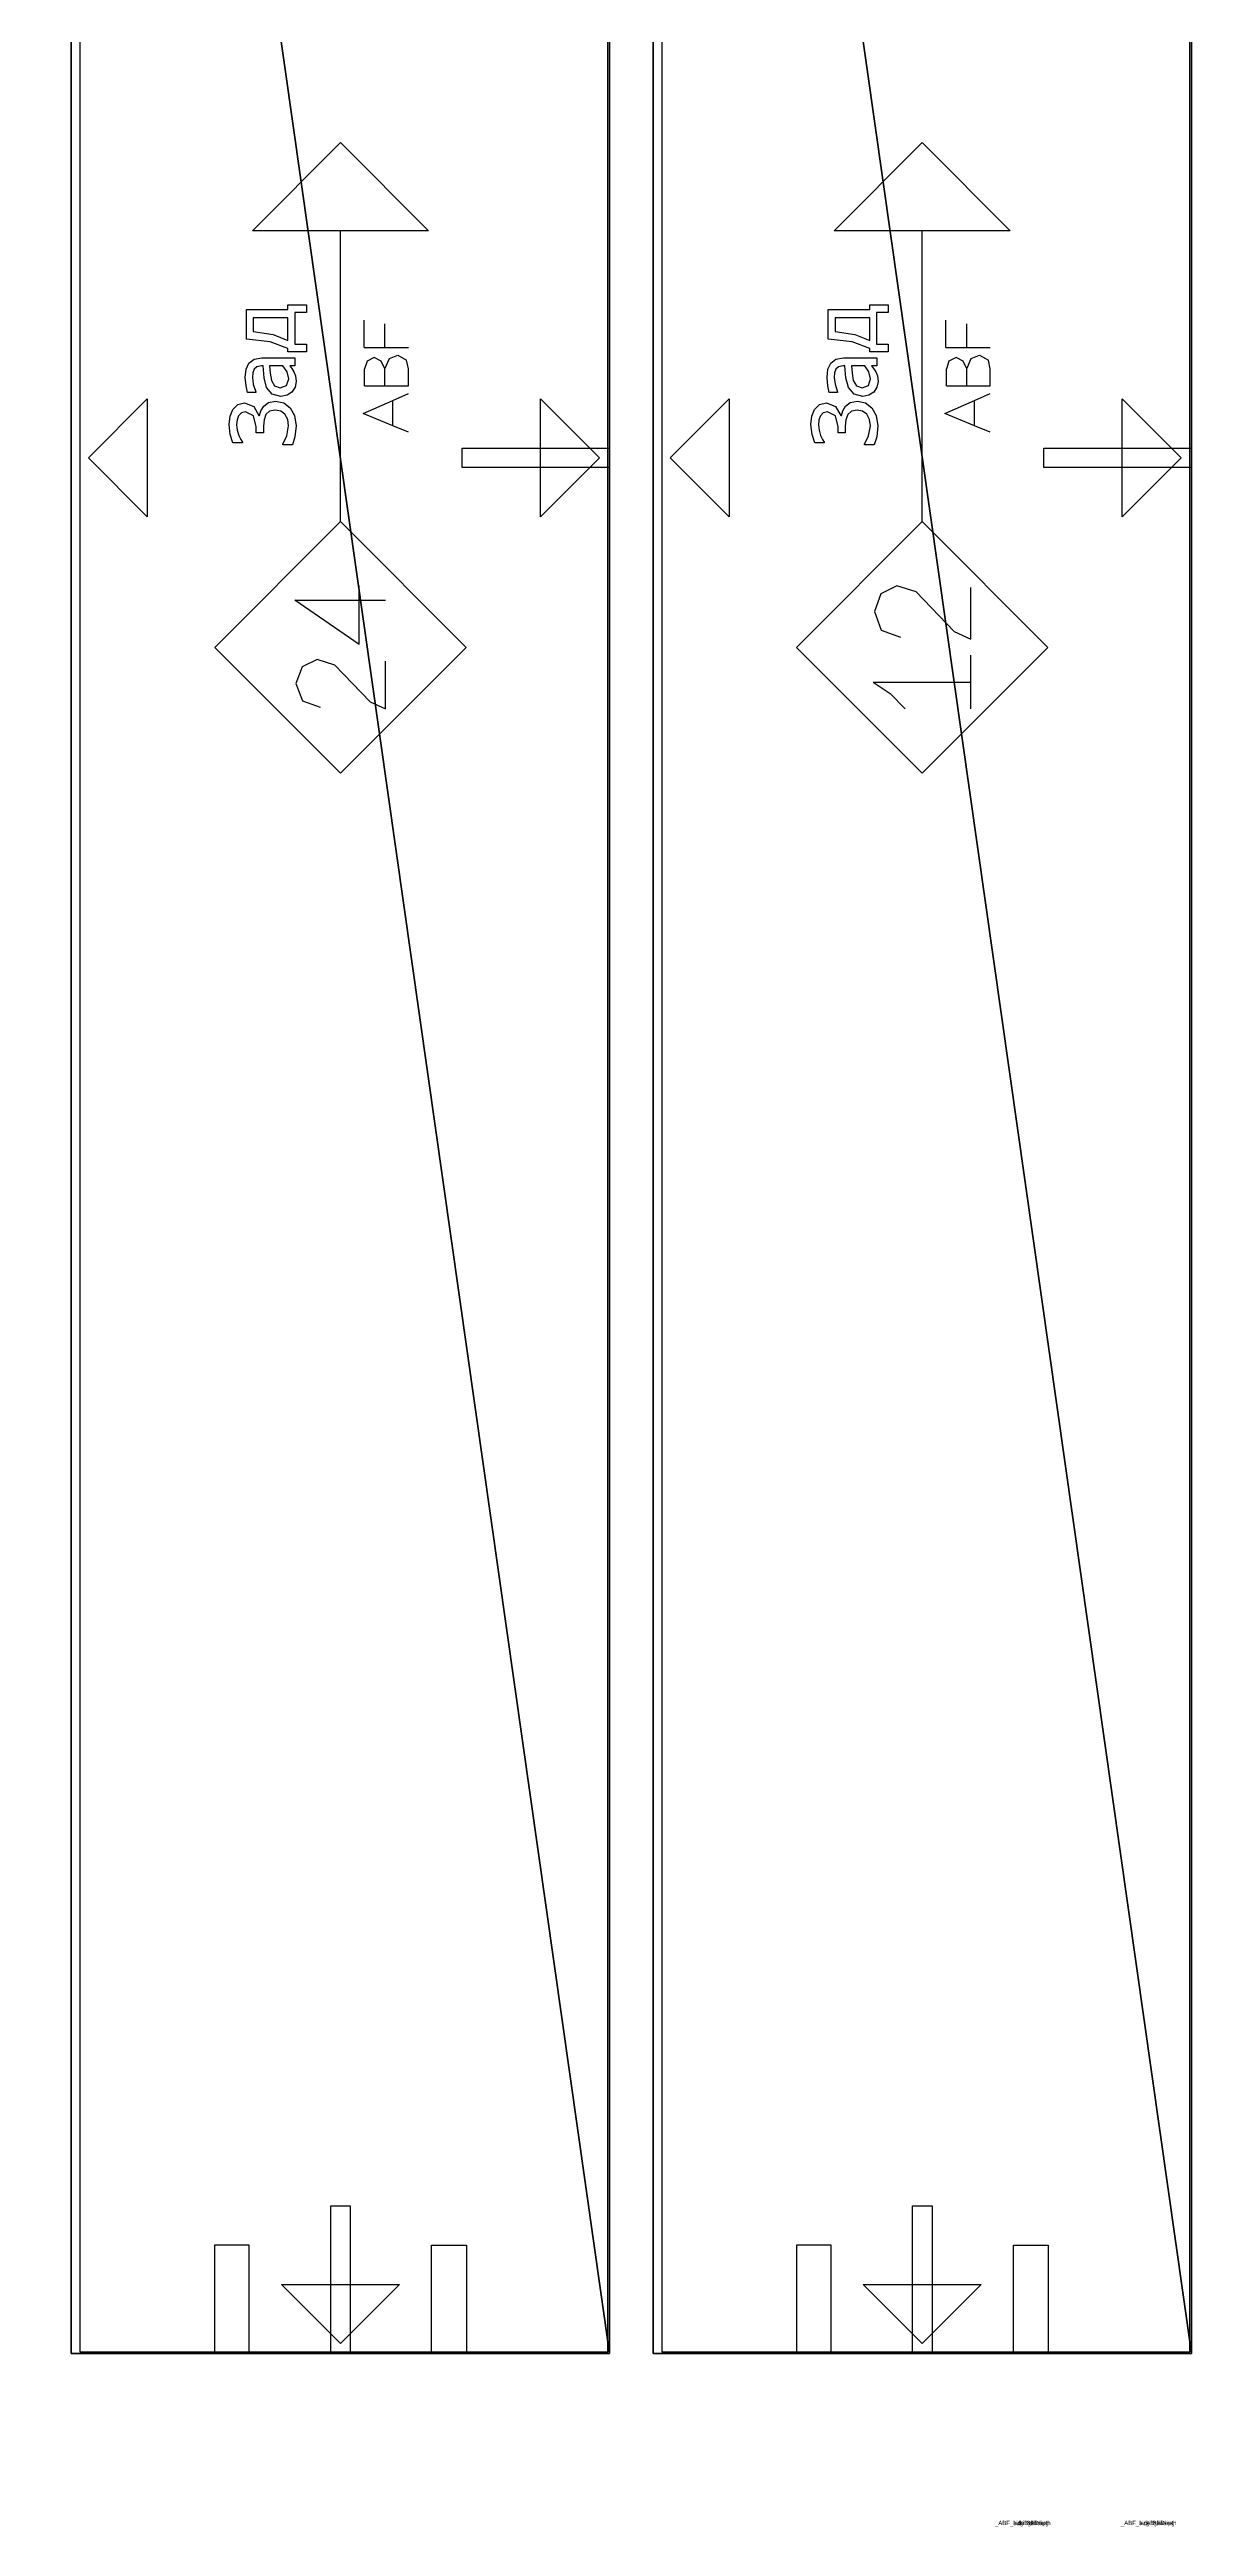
# Model space of a CAD drawing. Header units: millimetres. Extents: x -130972 to 458, y -4828 to 953.
# Drawn here: x -5593 to -5330, y -40 to 531 of the extents above; entities that cross this region are included whole.
import ezdxf

# ---------------------------------------------------------------- set-up
doc = ezdxf.new("R2010")
doc.units = ezdxf.units.MM
doc.header["$LTSCALE"] = 25.4
doc.layers.get('0').update_dxf_attribs({"true_color": 0xffffff})
for name, color, linetype, true_color in [('ABF_cuttingLines', 134, 'Continuous', 0x009987), ('ABF_edgeBanding', 252, 'Continuous', 0x777799), ('ABF_Label', 22, 'Continuous', 0xcc4400), ('Dside4.5', 190, 'Continuous', 0x9900ff), ('Dside8', 134, 'Continuous', 0x009987)]:
    doc.layers.add(name, color=color, linetype=linetype, true_color=true_color)

# ---------------------------------------------------------------- blocks, each defined once
blk = doc.blocks.new('Group74#1')
at = {"layer": 'Dside8', "color": 0, "extrusion": (0, 1, 0)}
blk.add_circle((0, -9), 4, dxfattribs=at)
blk = doc.blocks.new('Group75#1')
at = {"layer": 'Dside8', "color": 0}
blk.add_polyline3d([(4, 0, 0), (4, 25, 0), (-4, 25, 0), (-4, 0, 0), (4, 0, 0)], close=True, dxfattribs=at)
blk = doc.blocks.new('Group78#1')
at = {"layer": 'Dside8', "color": 0, "extrusion": (0, 1, 0)}
blk.add_circle((0, -9), 4, dxfattribs=at)
blk = doc.blocks.new('Group79#1')
at = {"layer": 'Dside8', "color": 0}
blk.add_polyline3d([(-4, 0, 0), (-4, 25, 0), (4, 25, 0), (4, 0, 0), (-4, 0, 0)], close=True, dxfattribs=at)
blk = doc.blocks.new('Group85#2')
at = {"layer": 'Dside4.5', "color": 0, "extrusion": (0, -1, 0)}
blk.add_circle((0, -8), 2.25, dxfattribs=at)
blk = doc.blocks.new('Group86#2')
at = {"layer": 'Dside4.5', "color": 0}
blk.add_polyline3d([(-2.25, 0, 0), (-2.25, 34, 0), (2.25, 34, 0), (2.25, 0, 0), (-2.25, 0, 0)], close=True, dxfattribs=at)
blk = doc.blocks.new('Group130#1')
at = {"layer": 'Dside4.5', "color": 0, "extrusion": (0, 0, -1)}
blk.add_circle((0, 8), 2.25, dxfattribs=at)
blk = doc.blocks.new('Group131#1')
at = {"layer": 'Dside4.5', "color": 0}
blk.add_polyline3d([(-2.25, 0, 0), (-2.25, 0, 34), (2.25, 0, 34), (2.25, 0, 0), (-2.25, 0, 0)], close=True, dxfattribs=at)
blk = doc.blocks.new('Group274#1')
at = {"layer": 'ABF_Label', "color": 0}
for p, q in [((3.07, 21.73), (4.69, 22.25)), ((3.07, 19.81), (3.07, 21.73)), ((3.74, 20.14), (3.18, 19.81)), ((4.54, 20.53), (3.74, 20.14)), ((5.57, 20.84), (4.54, 20.53)), ((4.69, 22.25), (6.71, 22.48)), ((6.67, 20.97), (5.57, 20.84)), ((7.66, 20.88), (6.67, 20.97)), ((6.71, 22.48), (8.45, 22.31)), ((8.52, 20.57), (7.66, 20.88)), ((8.45, 22.31), (9.78, 21.76)), ((9.1, 20), (8.52, 20.57)), ((9.78, 21.76), (10.76, 20.74)), ((10.76, 20.74), (11.09, 19.36)), ((3.18, 19.81), (3.07, 19.81)), ((5.05, 15.56), (5.05, 17.01)), ((5.05, 17.01), (6.24, 17.01)), ((6.42, 15.56), (5.05, 15.56)), ((6.24, 17.01), (8.47, 17.56)), ((7.7, 15.44), (6.42, 15.56)), ((8.73, 15.04), (7.7, 15.44)), ((8.47, 17.56), (9.31, 19.17)), ((10.39, 17.51), (8.54, 16.47)), ((8.54, 16.47), (8.54, 16.34)), ((8.54, 16.34), (9.49, 16.06)), ((9.41, 14.3), (8.73, 15.04)), ((9.31, 19.17), (9.1, 20)), ((9.49, 16.06), (10.44, 15.49)), ((11.09, 19.36), (10.39, 17.51)), ((10.44, 15.49), (11.16, 14.55)), ((13.23, 18.78), (14.53, 19.07)), ((13.23, 17.11), (13.23, 18.78)), ((13.33, 17.11), (13.23, 17.11)), ((14.87, 17.6), (13.33, 17.11)), ((14.22, 14.91), (16.16, 15.43)), ((14.53, 19.07), (16.22, 19.23)), ((16.21, 17.77), (14.87, 17.6)), ((16.16, 15.43), (18.58, 15.64)), ((17.15, 17.71), (16.21, 17.77)), ((16.22, 19.23), (17.92, 19.07)), ((17.92, 17.44), (17.15, 17.71)), ((17.92, 19.07), (19.16, 18.5)), ((18.41, 16.89), (17.92, 17.44)), ((18.58, 15.96), (18.41, 16.89)), ((18.58, 15.64), (18.58, 15.96)), ((19.16, 18.5), (19.96, 17.46)), ((19.96, 17.46), (20.22, 15.9)), ((20.22, 15.9), (20.22, 9.21)), ((23.42, 14.18), (23.95, 18.99)), ((23.95, 18.99), (29.95, 18.99)), ((25.5, 17.6), (24.9, 13.61)), ((28.3, 17.6), (25.5, 17.6)), ((28.3, 10.61), (28.3, 17.6)), ((29.95, 18.99), (29.95, 10.61)), ((2.64, 9.71), (2.64, 11.66)), ((2.64, 11.66), (2.76, 11.66)), ((2.76, 11.66), (4.47, 10.84)), ((4.47, 10.84), (6.48, 10.48)), ((6.48, 10.48), (7.75, 10.65)), ((7.75, 10.65), (8.82, 11.21)), ((10.13, 10.16), (8.57, 9.28)), ((8.82, 11.21), (9.45, 12.05)), ((9.65, 13.18), (9.41, 14.3)), ((9.45, 12.05), (9.65, 13.18)), ((11.09, 11.47), (10.13, 10.16)), ((11.44, 13.09), (11.09, 11.47)), ((11.16, 14.55), (11.44, 13.09)), ((12.43, 12.04), (12.86, 13.77)), ((12.67, 10.79), (12.43, 12.04)), ((13.3, 9.8), (12.67, 10.79)), ((12.86, 13.77), (14.22, 14.91)), ((14.56, 13.31), (14.13, 12.15)), ((14.13, 12.15), (14.61, 10.88)), ((15.65, 13.93), (14.56, 13.31)), ((14.61, 10.88), (15.99, 10.45)), ((17.1, 14.18), (15.65, 13.93)), ((15.99, 10.45), (17.4, 10.79)), ((18.58, 14.33), (17.1, 14.18)), ((17.4, 10.79), (18.58, 11.61)), ((18.58, 10.25), (18.04, 9.83)), ((18.58, 11.61), (18.58, 14.33)), ((18.58, 9.21), (18.58, 10.25)), ((21.41, 6.86), (21.41, 10.61)), ((21.41, 10.61), (22.06, 10.61)), ((22.06, 10.61), (23.42, 14.18)), ((24.9, 13.61), (23.68, 10.61)), ((23.68, 10.61), (28.3, 10.61)), ((29.95, 10.61), (30.92, 10.61)), ((30.92, 10.61), (30.92, 6.86)), ((-47.59, 6.49), (-50.72, 3.46)), ((-45.3, 9.95), (-47.59, 6.49)), ((-45.3, 9.95), (-45.3, -9.78)), ((-34.8, 8.28), (-36.23, 4.38)), ((-31.06, 9.68), (-34.8, 8.28)), ((-27.46, 8.36), (-31.06, 9.68)), ((-25.82, 5.11), (-27.46, 8.36)), ((-27.08, 1.2), (-25.82, 5.11)), ((4.27, 9.21), (2.64, 9.71)), ((6.5, 8.97), (4.27, 9.21)), ((8.57, 9.28), (6.5, 8.97)), ((14.25, 9.16), (13.3, 9.8)), ((15.4, 8.93), (14.25, 9.16)), ((16.55, 9.06), (15.4, 8.93)), ((17.39, 9.41), (16.55, 9.06)), ((18.04, 9.83), (17.39, 9.41)), ((20.22, 9.21), (18.58, 9.21)), ((22.94, 6.86), (21.41, 6.86)), ((29.39, 9.23), (22.94, 9.23)), ((22.94, 9.23), (22.94, 6.86)), ((29.39, 6.86), (29.39, 9.23)), ((30.92, 6.86), (29.39, 6.86)), ((-27.08, 1.2), (-35.04, -6.45)), ((-12.87, 0), (45.89, 0)), ((6.49, -10.57), (8.95, -4.58)), ((8.95, -4.58), (11.61, -10.57)), ((14.53, -4.88), (17.96, -4.88)), ((14.53, -4.88), (14.53, -8.98)), ((19.51, -5.38), (17.96, -4.88)), ((22.27, -4.79), (22.27, -8.97)), ((22.27, -4.79), (27.81, -4.79)), ((-50.72, -9.78), (-45.3, -9.78)), ((-45.3, -9.78), (-39.86, -9.78)), ((-35.04, -6.45), (-36.6, -9.78)), ((-36.6, -9.78), (-26.16, -9.78)), ((14.53, -8.98), (14.53, -13.72)), ((14.53, -8.98), (17.96, -8.98)), ((17.96, -8.98), (19.55, -8.25)), ((17.96, -8.98), (20.04, -9.9)), ((20.29, -6.84), (19.51, -5.38)), ((19.55, -8.25), (20.29, -6.84)), ((20.04, -9.9), (20.74, -11.59)), ((22.27, -8.97), (27.09, -8.97)), ((22.27, -8.97), (22.27, -13.72)), ((5.21, -13.72), (6.49, -10.57)), ((6.49, -10.57), (11.61, -10.57)), ((11.61, -10.57), (13.01, -13.72)), ((14.53, -13.72), (17.96, -13.72)), ((17.96, -13.72), (19.76, -13.36)), ((20.74, -11.59), (19.76, -13.36))]:
    blk.add_line(p, q, dxfattribs=at)
for points in [[(-12.87, 0, 0), (-38.27, -25.4, 0), (-63.67, 0, 0), (-38.27, 25.4, 0), (-12.87, 0, 0)], [(45.89, 17.78, 0), (63.67, 0, 0), (45.89, -17.78, 0), (45.89, 17.78, 0)]]:
    blk.add_polyline3d(points, close=True, dxfattribs=at)
blk = doc.blocks.new('Group356#1')
at = {"layer": 'ABF_cuttingLines', "color": 0}
blk.add_polyline3d([(-677.64, 39.9, 0), (-677.64, 912.14, 0), (-799.24, 912.14, 0), (-799.24, 39.9, 0), (-677.64, 39.9, 0)], close=True, dxfattribs=at)
blk = doc.blocks.new('Group357#1')
at = {"layer": 'ABF_edgeBanding', "color": 0}
for points in [[(-797.3, 476.02, 0), (-783.72, 489.6, 0), (-783.72, 462.44, 0), (-797.3, 476.02, 0)], [(-679.58, 476.02, 0), (-693.17, 462.44, 0), (-693.17, 489.6, 0), (-679.58, 476.02, 0)], [(-739.24, 41.84, 0), (-752.83, 55.42, 0), (-725.66, 55.42, 0), (-739.24, 41.84, 0)]]:
    blk.add_polyline3d(points, close=True, dxfattribs=at)
blk = doc.blocks.new('_____#68')
at = {"color": 0}
for p, q in [((-801.24, 912.54), (-801.24, 39.5)), ((-801.24, 912.54, 16), (-801.24, 39.5, 16)), ((-801.24, 912.54), (-801.24, 39.5)), ((-801.24, 912.54, 16), (-801.24, 39.5, 16)), ((-677.24, 39.5), (-677.24, 912.54)), ((-677.24, 39.5, 16), (-677.24, 912.54, 16)), ((-677.24, 39.5), (-677.24, 912.54)), ((-677.24, 39.5, 16), (-677.24, 912.54, 16)), ((-801.24, 39.5), (-677.24, 39.5)), ((-801.24, 39.5, 16), (-677.24, 39.5, 16)), ((-801.24, 39.5), (-677.24, 39.5)), ((-801.24, 39.5, 16), (-677.24, 39.5, 16)), ((-801.24, 39.5), (-801.24, 39.5, 16)), ((-801.24, 39.5), (-801.24, 39.5, 16)), ((-677.24, 39.5), (-677.24, 39.5, 16)), ((-677.24, 39.5), (-677.24, 39.5, 16))]:
    blk.add_line(p, q, dxfattribs=at)
at = {"color": 0, "extrusion": (-1, 6.12323e-17, 0), "rotation": 180}
for name in ['Group130#1', 'Group131#1']:
    blk.add_blockref(name, (-476.02, 16, 677.24), dxfattribs=at)
at = {"color": 0}
for name, p in [('Group86#2', (-739.24, 39.5, 16)), ('Group75#1', (-764.24, 39.5, 16)), ('Group79#1', (-714.24, 39.5, 16)), ('Group74#1', (-764.24, 39.5, 16)), ('Group85#2', (-739.24, 39.5, 16)), ('Group78#1', (-714.24, 39.5, 16))]:
    blk.add_blockref(name, p, dxfattribs=at)
at = {"layer": 'ABF_cuttingLines', "color": 0}
blk.add_blockref('Group356#1', (0, 0, 16), dxfattribs=at)
at = {"layer": 'ABF_edgeBanding', "color": 0}
blk.add_blockref('Group357#1', (0, 0, 16), dxfattribs=at)
at = {"layer": 'ABF_Label', "color": 0, "xscale": 1.140003036489778, "yscale": 1.140003036489778, "rotation": 90}
blk.add_blockref('Group274#1', (-739.24, 476.02, 16), dxfattribs=at)
at = {"color": 0}
mesh = blk.add_polyface(dxfattribs=at)
corners = [(-801.24, 912.54), (-677.24, 39.5), (-801.24, 39.5), (-677.24, 912.54)]
mesh.append_faces([[corners[k] for k in face] for face in [(0, 1, 2), (1, 0, 3)]], dxfattribs={"vtx0": -1, "color": 0})
at = {"color": 7, "true_color": 0xffffff}
mesh = blk.add_polyface(dxfattribs=at)
corners = [(-677.24, 39.5, 16), (-801.24, 912.54, 16), (-801.24, 39.5, 16), (-677.24, 912.54, 16)]
mesh.append_faces([[corners[k] for k in face] for face in [(0, 1, 2), (1, 0, 3)]], dxfattribs={"vtx0": -1, "color": 7})
at = {"color": 0}
mesh = blk.add_polyface(dxfattribs=at)
corners = [(-801.24, 912.54, 16), (-801.24, 39.5), (-801.24, 39.5, 16), (-801.24, 912.54)]
mesh.append_faces([[corners[k] for k in face] for face in [(0, 1, 2), (1, 0, 3)]], dxfattribs={"vtx0": -1, "color": 0})
mesh = blk.add_polyface(dxfattribs=at)
corners = [(-677.24, 912.54), (-677.24, 39.5, 16), (-677.24, 39.5), (-677.24, 912.54, 16)]
mesh.append_faces([[corners[k] for k in face] for face in [(0, 1, 2), (1, 0, 3)]], dxfattribs={"vtx0": -1, "color": 0})
mesh = blk.add_polyface(dxfattribs=at)
corners = [(-677.24, 39.5, 16), (-801.24, 39.5), (-677.24, 39.5), (-801.24, 39.5, 16)]
mesh.append_faces([[corners[k] for k in face] for face in [(0, 1, 2), (1, 0, 3)]], dxfattribs={"vtx0": -1, "color": 0})
blk = doc.blocks.new('Group82#1')
blk = doc.blocks.new('Group83#1')
blk = doc.blocks.new('Group86#1')
blk = doc.blocks.new('Group87#1')
blk = doc.blocks.new('Group88#1')
blk = doc.blocks.new('Group89#1')
blk = doc.blocks.new('Group300#1')
at = {"layer": 'ABF_Label', "color": 0}
for p, q in [((3.07, 21.73), (4.69, 22.25)), ((3.07, 19.81), (3.07, 21.73)), ((3.74, 20.14), (3.18, 19.81)), ((4.54, 20.53), (3.74, 20.14)), ((5.57, 20.84), (4.54, 20.53)), ((4.69, 22.25), (6.71, 22.48)), ((6.67, 20.97), (5.57, 20.84)), ((7.66, 20.88), (6.67, 20.97)), ((6.71, 22.48), (8.45, 22.31)), ((8.52, 20.57), (7.66, 20.88)), ((8.45, 22.31), (9.78, 21.76)), ((9.1, 20), (8.52, 20.57)), ((9.78, 21.76), (10.76, 20.74)), ((10.76, 20.74), (11.09, 19.36)), ((3.18, 19.81), (3.07, 19.81)), ((5.05, 15.56), (5.05, 17.01)), ((5.05, 17.01), (6.24, 17.01)), ((6.42, 15.56), (5.05, 15.56)), ((6.24, 17.01), (8.47, 17.56)), ((7.7, 15.44), (6.42, 15.56)), ((8.73, 15.04), (7.7, 15.44)), ((8.47, 17.56), (9.31, 19.17)), ((10.39, 17.51), (8.54, 16.47)), ((8.54, 16.47), (8.54, 16.34)), ((8.54, 16.34), (9.49, 16.06)), ((9.41, 14.3), (8.73, 15.04)), ((9.31, 19.17), (9.1, 20)), ((9.49, 16.06), (10.44, 15.49)), ((11.09, 19.36), (10.39, 17.51)), ((10.44, 15.49), (11.16, 14.55)), ((13.23, 18.78), (14.53, 19.07)), ((13.23, 17.11), (13.23, 18.78)), ((13.33, 17.11), (13.23, 17.11)), ((14.87, 17.6), (13.33, 17.11)), ((14.22, 14.91), (16.16, 15.43)), ((14.53, 19.07), (16.22, 19.23)), ((16.21, 17.77), (14.87, 17.6)), ((16.16, 15.43), (18.58, 15.64)), ((17.15, 17.71), (16.21, 17.77)), ((16.22, 19.23), (17.92, 19.07)), ((17.92, 17.44), (17.15, 17.71)), ((17.92, 19.07), (19.16, 18.5)), ((18.41, 16.89), (17.92, 17.44)), ((18.58, 15.96), (18.41, 16.89)), ((18.58, 15.64), (18.58, 15.96)), ((19.16, 18.5), (19.96, 17.46)), ((19.96, 17.46), (20.22, 15.9)), ((20.22, 15.9), (20.22, 9.21)), ((23.42, 14.18), (23.95, 18.99)), ((23.95, 18.99), (29.95, 18.99)), ((25.5, 17.6), (24.9, 13.61)), ((28.3, 17.6), (25.5, 17.6)), ((28.3, 10.61), (28.3, 17.6)), ((29.95, 18.99), (29.95, 10.61)), ((2.64, 9.71), (2.64, 11.66)), ((2.64, 11.66), (2.76, 11.66)), ((2.76, 11.66), (4.47, 10.84)), ((4.47, 10.84), (6.48, 10.48)), ((6.48, 10.48), (7.75, 10.65)), ((7.75, 10.65), (8.82, 11.21)), ((10.13, 10.16), (8.57, 9.28)), ((8.82, 11.21), (9.45, 12.05)), ((9.65, 13.18), (9.41, 14.3)), ((9.45, 12.05), (9.65, 13.18)), ((11.09, 11.47), (10.13, 10.16)), ((11.44, 13.09), (11.09, 11.47)), ((11.16, 14.55), (11.44, 13.09)), ((12.43, 12.04), (12.86, 13.77)), ((12.67, 10.79), (12.43, 12.04)), ((13.3, 9.8), (12.67, 10.79)), ((12.86, 13.77), (14.22, 14.91)), ((14.56, 13.31), (14.13, 12.15)), ((14.13, 12.15), (14.61, 10.88)), ((15.65, 13.93), (14.56, 13.31)), ((14.61, 10.88), (15.99, 10.45)), ((17.1, 14.18), (15.65, 13.93)), ((15.99, 10.45), (17.4, 10.79)), ((18.58, 14.33), (17.1, 14.18)), ((17.4, 10.79), (18.58, 11.61)), ((18.58, 10.25), (18.04, 9.83)), ((18.58, 11.61), (18.58, 14.33)), ((18.58, 9.21), (18.58, 10.25)), ((21.41, 6.86), (21.41, 10.61)), ((21.41, 10.61), (22.06, 10.61)), ((22.06, 10.61), (23.42, 14.18)), ((24.9, 13.61), (23.68, 10.61)), ((23.68, 10.61), (28.3, 10.61)), ((29.95, 10.61), (30.92, 10.61)), ((30.92, 10.61), (30.92, 6.86)), ((-49.05, 7.68), (-50.37, 4.07)), ((-45.58, 8.98), (-49.05, 7.68)), ((-42.24, 7.75), (-45.58, 8.98)), ((-40.73, 4.73), (-42.24, 7.75)), ((-37.7, -3.78), (-28.77, 9.23)), ((-28.77, 9.23), (-28.77, -3.78)), ((4.27, 9.21), (2.64, 9.71)), ((6.5, 8.97), (4.27, 9.21)), ((8.57, 9.28), (6.5, 8.97)), ((14.25, 9.16), (13.3, 9.8)), ((15.4, 8.93), (14.25, 9.16)), ((16.55, 9.06), (15.4, 8.93)), ((17.39, 9.41), (16.55, 9.06)), ((18.04, 9.83), (17.39, 9.41)), ((20.22, 9.21), (18.58, 9.21)), ((22.94, 6.86), (21.41, 6.86)), ((29.39, 9.23), (22.94, 9.23)), ((22.94, 9.23), (22.94, 6.86)), ((29.39, 6.86), (29.39, 9.23)), ((30.92, 6.86), (29.39, 6.86)), ((-41.89, 1.12), (-49.27, -5.98)), ((-41.89, 1.12), (-40.73, 4.73)), ((-12.87, 0), (45.89, 0)), ((-37.7, -3.78), (-28.77, -3.78)), ((-28.77, -3.78), (-25.82, -3.78)), ((-28.77, -3.78), (-28.77, -9.07)), ((6.49, -10.57), (8.95, -4.58)), ((8.95, -4.58), (11.61, -10.57)), ((14.53, -4.88), (17.96, -4.88)), ((14.53, -4.88), (14.53, -8.98)), ((19.51, -5.38), (17.96, -4.88)), ((22.27, -4.79), (22.27, -8.97)), ((22.27, -4.79), (27.81, -4.79)), ((-49.27, -5.98), (-50.72, -9.07)), ((-50.72, -9.07), (-41.03, -9.07)), ((14.53, -8.98), (14.53, -13.72)), ((14.53, -8.98), (17.96, -8.98)), ((17.96, -8.98), (19.55, -8.25)), ((17.96, -8.98), (20.04, -9.9)), ((20.29, -6.84), (19.51, -5.38)), ((19.55, -8.25), (20.29, -6.84)), ((20.04, -9.9), (20.74, -11.59)), ((22.27, -8.97), (27.09, -8.97)), ((22.27, -8.97), (22.27, -13.72)), ((5.21, -13.72), (6.49, -10.57)), ((6.49, -10.57), (11.61, -10.57)), ((11.61, -10.57), (13.01, -13.72)), ((14.53, -13.72), (17.96, -13.72)), ((17.96, -13.72), (19.76, -13.36)), ((20.74, -11.59), (19.76, -13.36))]:
    blk.add_line(p, q, dxfattribs=at)
for points in [[(-12.87, 0, 0), (-38.27, -25.4, 0), (-63.67, 0, 0), (-38.27, 25.4, 0), (-12.87, 0, 0)], [(45.89, 17.78, 0), (63.67, 0, 0), (45.89, -17.78, 0), (45.89, 17.78, 0)]]:
    blk.add_polyline3d(points, close=True, dxfattribs=at)
blk = doc.blocks.new('Group358#1')
at = {"layer": 'ABF_cuttingLines', "color": 0}
blk.add_polyline3d([(-118.14, 39.9, 0), (-118.14, 912.14, 0), (-239.74, 912.14, 0), (-239.74, 39.9, 0), (-118.14, 39.9, 0)], close=True, dxfattribs=at)
blk = doc.blocks.new('Group359#1')
at = {"layer": 'ABF_edgeBanding', "color": 0}
for points in [[(-237.8, 476.02, 0), (-224.22, 489.6, 0), (-224.22, 462.44, 0), (-237.8, 476.02, 0)], [(-120.08, 476.02, 0), (-133.67, 462.44, 0), (-133.67, 489.6, 0), (-120.08, 476.02, 0)], [(-179.74, 41.84, 0), (-193.33, 55.42, 0), (-166.16, 55.42, 0), (-179.74, 41.84, 0)]]:
    blk.add_polyline3d(points, close=True, dxfattribs=at)
blk = doc.blocks.new('_____#69')
at = {"color": 0}
for p, q in [((-241.74, 912.54), (-241.74, 39.5)), ((-241.74, 912.54, 16), (-241.74, 39.5, 16)), ((-241.74, 912.54), (-241.74, 39.5)), ((-241.74, 912.54, 16), (-241.74, 39.5, 16)), ((-117.74, 39.5), (-117.74, 912.54)), ((-117.74, 39.5, 16), (-117.74, 912.54, 16)), ((-117.74, 39.5), (-117.74, 912.54)), ((-117.74, 39.5, 16), (-117.74, 912.54, 16)), ((-241.74, 39.5), (-117.74, 39.5)), ((-241.74, 39.5, 16), (-117.74, 39.5, 16)), ((-241.74, 39.5), (-117.74, 39.5)), ((-241.74, 39.5, 16), (-117.74, 39.5, 16)), ((-241.74, 39.5), (-241.74, 39.5, 16)), ((-241.74, 39.5), (-241.74, 39.5, 16)), ((-117.74, 39.5), (-117.74, 39.5, 16)), ((-117.74, 39.5), (-117.74, 39.5, 16))]:
    blk.add_line(p, q, dxfattribs=at)
ref = blk.add_blockref('Group82#1', (-204.74, 912.54, 16), dxfattribs=at)
ref.add_attrib('Skp_GroupInstanceName', '_ABF_sideDrill', (0, 0), dxfattribs={"height": 1})
ref = blk.add_blockref('Group83#1', (-204.74, 912.54, 16), dxfattribs=at)
ref.add_attrib('Skp_GroupInstanceName', '_ABF_sideDrillDepth', (0, 0), dxfattribs={"height": 1})
ref = blk.add_blockref('Group88#1', (-179.74, 912.54, 16), dxfattribs=at)
ref.add_attrib('Skp_GroupInstanceName', '_ABF_sideDrill', (0, 0), dxfattribs={"height": 1})
ref = blk.add_blockref('Group89#1', (-179.74, 912.54, 16), dxfattribs=at)
ref.add_attrib('Skp_GroupInstanceName', '_ABF_sideDrillDepth', (0, 0), dxfattribs={"height": 1})
ref = blk.add_blockref('Group86#1', (-154.74, 912.54, 16), dxfattribs=at)
ref.add_attrib('Skp_GroupInstanceName', '_ABF_sideDrill', (0, 0), dxfattribs={"height": 1})
ref = blk.add_blockref('Group87#1', (-154.74, 912.54, 16), dxfattribs=at)
ref.add_attrib('Skp_GroupInstanceName', '_ABF_sideDrillDepth', (0, 0), dxfattribs={"height": 1})
at = {"color": 0, "extrusion": (-1, 6.12323e-17, 0)}
ref = blk.add_blockref('Group130#1', (-476.02, 16, 117.74), dxfattribs=dict(at, rotation=180))
ref.add_attrib('Skp_GroupInstanceName', '_ABF_sideDrill', (0, 0), dxfattribs={"height": 1})
ref = blk.add_blockref('Group131#1', (-476.02, 16, 117.74), dxfattribs=dict(at, rotation=180))
ref.add_attrib('Skp_GroupInstanceName', '_ABF_sideDrillDepth', (0, 0), dxfattribs={"height": 1})
at = {"color": 0}
ref = blk.add_blockref('Group86#2', (-179.74, 39.5, 16), dxfattribs=at)
ref.add_attrib('Skp_GroupInstanceName', '_ABF_sideDrillDepth', (0, 0), dxfattribs={"height": 1})
ref = blk.add_blockref('Group75#1', (-204.74, 39.5, 16), dxfattribs=at)
ref.add_attrib('Skp_GroupInstanceName', '_ABF_sideDrillDepth', (0, 0), dxfattribs={"height": 1})
ref = blk.add_blockref('Group79#1', (-154.74, 39.5, 16), dxfattribs=at)
ref.add_attrib('Skp_GroupInstanceName', '_ABF_sideDrillDepth', (0, 0), dxfattribs={"height": 1})
ref = blk.add_blockref('Group74#1', (-204.74, 39.5, 16), dxfattribs=at)
ref.add_attrib('Skp_GroupInstanceName', '_ABF_sideDrill', (0, 0), dxfattribs={"height": 1})
ref = blk.add_blockref('Group85#2', (-179.74, 39.5, 16), dxfattribs=at)
ref.add_attrib('Skp_GroupInstanceName', '_ABF_sideDrill', (0, 0), dxfattribs={"height": 1})
ref = blk.add_blockref('Group78#1', (-154.74, 39.5, 16), dxfattribs=at)
ref.add_attrib('Skp_GroupInstanceName', '_ABF_sideDrill', (0, 0), dxfattribs={"height": 1})
at = {"layer": 'ABF_cuttingLines', "color": 0}
ref = blk.add_blockref('Group358#1', (0, 0, 16), dxfattribs=at)
ref.add_attrib('Skp_GroupInstanceName', '_ABF_cuttingLines', (0, 0), dxfattribs={"layer": '0', "height": 1})
at = {"layer": 'ABF_edgeBanding', "color": 0}
ref = blk.add_blockref('Group359#1', (0, 0, 16), dxfattribs=at)
ref.add_attrib('Skp_GroupInstanceName', '_ABF_edgeBanding', (0, 0), dxfattribs={"layer": '0', "height": 1})
at = {"layer": 'ABF_Label', "color": 0}
ref = blk.add_blockref('Group300#1', (-179.74, 476.02, 16), dxfattribs=dict(at, xscale=1.140003036489778, yscale=1.140003036489778, rotation=90))
ref.add_attrib('Skp_GroupInstanceName', '_ABF_Label', (0, 0), dxfattribs={"layer": '0', "height": 1})
at = {"color": 0}
mesh = blk.add_polyface(dxfattribs=at)
corners = [(-241.74, 912.54), (-117.74, 39.5), (-241.74, 39.5), (-117.74, 912.54)]
mesh.append_faces([[corners[k] for k in face] for face in [(0, 1, 2), (1, 0, 3)]], dxfattribs={"vtx0": -1, "color": 0})
at = {"color": 7, "true_color": 0xffffff}
mesh = blk.add_polyface(dxfattribs=at)
corners = [(-117.74, 39.5, 16), (-241.74, 912.54, 16), (-241.74, 39.5, 16), (-117.74, 912.54, 16)]
mesh.append_faces([[corners[k] for k in face] for face in [(0, 1, 2), (1, 0, 3)]], dxfattribs={"vtx0": -1, "color": 7})
at = {"color": 0}
mesh = blk.add_polyface(dxfattribs=at)
corners = [(-241.74, 912.54, 16), (-241.74, 39.5), (-241.74, 39.5, 16), (-241.74, 912.54)]
mesh.append_faces([[corners[k] for k in face] for face in [(0, 1, 2), (1, 0, 3)]], dxfattribs={"vtx0": -1, "color": 0})
mesh = blk.add_polyface(dxfattribs=at)
corners = [(-117.74, 912.54), (-117.74, 39.5, 16), (-117.74, 39.5), (-117.74, 912.54, 16)]
mesh.append_faces([[corners[k] for k in face] for face in [(0, 1, 2), (1, 0, 3)]], dxfattribs={"vtx0": -1, "color": 0})
mesh = blk.add_polyface(dxfattribs=at)
corners = [(-117.74, 39.5, 16), (-241.74, 39.5), (-117.74, 39.5), (-241.74, 39.5, 16)]
mesh.append_faces([[corners[k] for k in face] for face in [(0, 1, 2), (1, 0, 3)]], dxfattribs={"vtx0": -1, "color": 0})
blk = doc.blocks.new('Group127#1')
at = {"layer": 'Dside4.5', "color": 0, "extrusion": (1, 0, 0)}
blk.add_circle((0, 8), 2.25, dxfattribs=at)
blk = doc.blocks.new('Group128#1')
at = {"layer": 'Dside4.5', "color": 0}
blk.add_polyline3d([(0, -2.25, 0), (-34, -2.25, 0), (-34, 2.25, 0), (0, 2.25, 0), (0, -2.25, 0)], close=True, dxfattribs=at)
blk = doc.blocks.new('Group282#1')
at = {"layer": 'ABF_Label', "color": 0}
for p, q in [((-6.75, 10.47), (-6.75, 23.51)), ((-6.75, 23.51), (2.72, 23.51)), ((0.98, 21.97), (-5.02, 21.97)), ((-5.02, 21.97), (-5.02, 10.47)), ((0.98, 10.47), (0.98, 21.97)), ((2.72, 23.51), (2.72, 10.47)), ((5.81, 19.11), (9.08, 20.52)), ((9.08, 20.52), (10.69, 20.26)), ((10.69, 20.26), (11.92, 19.44)), ((14.67, 6.86), (14.67, 20.25)), ((14.67, 20.25), (16.32, 20.25)), ((16.32, 20.25), (16.32, 19.23)), ((16.32, 19.23), (17.68, 20.15)), ((17.68, 20.15), (19.31, 20.52)), ((19.31, 20.52), (21.94, 19.19)), ((25.16, 19.11), (28.44, 20.52)), ((28.44, 20.52), (30.05, 20.26)), ((30.05, 20.26), (31.28, 19.44)), ((34.92, 15.44), (35.45, 20.25)), ((35.45, 20.25), (41.45, 20.25)), ((41.45, 20.25), (41.45, 11.87)), ((4.55, 15.3), (5.81, 19.11)), ((5.85, 11.56), (4.55, 15.3)), ((6.47, 17.54), (6.23, 16.45)), ((6.23, 16.45), (11.4, 16.45)), ((13.01, 15.19), (6.23, 15.19)), ((6.23, 15.19), (7.09, 12.58)), ((7.03, 18.39), (6.47, 17.54)), ((7.87, 18.97), (7.03, 18.39)), ((8.99, 19.16), (7.87, 18.97)), ((10.1, 18.97), (8.99, 19.16)), ((10.84, 18.41), (10.1, 18.97)), ((11.25, 17.6), (10.84, 18.41)), ((11.4, 16.45), (11.25, 17.6)), ((11.92, 19.44), (12.73, 18.06)), ((12.73, 18.06), (13.01, 16.08)), ((13.01, 16.08), (13.01, 15.19)), ((17.56, 18.64), (16.32, 17.84)), ((16.32, 17.84), (16.32, 12.3)), ((18.91, 18.95), (17.56, 18.64)), ((20.64, 18.03), (18.91, 18.95)), ((20.47, 12.69), (21.18, 15.43)), ((21.18, 15.43), (20.64, 18.03)), ((22.88, 15.62), (21.71, 11.72)), ((21.94, 19.19), (22.88, 15.62)), ((23.91, 15.3), (25.16, 19.11)), ((25.2, 11.56), (23.91, 15.3)), ((25.83, 17.54), (25.58, 16.45)), ((25.58, 16.45), (30.76, 16.45)), ((32.36, 15.19), (25.58, 15.19)), ((25.58, 15.19), (26.44, 12.58)), ((26.39, 18.39), (25.83, 17.54)), ((27.23, 18.97), (26.39, 18.39)), ((28.34, 19.16), (27.23, 18.97)), ((29.46, 18.97), (28.34, 19.16)), ((30.2, 18.41), (29.46, 18.97)), ((30.6, 17.6), (30.2, 18.41)), ((30.76, 16.45), (30.6, 17.6)), ((31.28, 19.44), (32.08, 18.06)), ((32.08, 18.06), (32.36, 16.08)), ((32.36, 16.08), (32.36, 15.19)), ((33.55, 11.87), (34.92, 15.44)), ((37, 18.87), (36.4, 14.87)), ((39.8, 18.87), (37, 18.87)), ((39.8, 11.87), (39.8, 18.87)), ((-5.02, 10.47), (-6.75, 10.47)), ((2.72, 10.47), (0.98, 10.47)), ((9.48, 10.24), (5.85, 11.56)), ((7.09, 12.58), (9.46, 11.68)), ((9.46, 11.68), (10.52, 11.8)), ((10.46, 10.31), (9.48, 10.24)), ((11.33, 10.51), (10.46, 10.31)), ((10.52, 11.8), (11.47, 12.11)), ((12.1, 10.78), (11.33, 10.51)), ((11.47, 12.11), (12.22, 12.5)), ((12.82, 11.06), (12.1, 10.78)), ((12.22, 12.5), (12.73, 12.86)), ((12.73, 12.86), (12.82, 12.86)), ((12.82, 12.86), (12.82, 11.06)), ((16.32, 12.3), (17.43, 11.87)), ((17.46, 10.44), (16.32, 10.96)), ((16.32, 10.96), (16.32, 6.86)), ((17.43, 11.87), (18.48, 11.75)), ((18.75, 10.27), (17.46, 10.44)), ((18.48, 11.75), (20.47, 12.69)), ((21.71, 11.72), (18.75, 10.27)), ((28.83, 10.24), (25.2, 11.56)), ((26.44, 12.58), (28.82, 11.68)), ((28.82, 11.68), (29.88, 11.8)), ((29.82, 10.31), (28.83, 10.24)), ((30.69, 10.51), (29.82, 10.31)), ((29.88, 11.8), (30.82, 12.11)), ((31.46, 10.78), (30.69, 10.51)), ((30.82, 12.11), (31.57, 12.5)), ((32.18, 11.06), (31.46, 10.78)), ((31.57, 12.5), (32.08, 12.86)), ((32.08, 12.86), (32.18, 12.86)), ((32.18, 12.86), (32.18, 11.06)), ((32.91, 8.12), (32.91, 11.87)), ((32.91, 11.87), (33.55, 11.87)), ((40.89, 10.49), (34.44, 10.49)), ((34.44, 10.49), (34.44, 8.12)), ((36.4, 14.87), (35.17, 11.87)), ((35.17, 11.87), (39.8, 11.87)), ((40.89, 8.12), (40.89, 10.49)), ((41.45, 11.87), (42.42, 11.87)), ((42.42, 11.87), (42.42, 8.12)), ((-58.09, 6.39), (-61.16, 3.41)), ((-55.83, 9.79), (-58.09, 6.39)), ((-55.83, 9.79), (-55.83, -9.63)), ((-45.43, 9.79), (-47.02, 0.95)), ((-37.02, 9.79), (-45.43, 9.79)), ((16.32, 6.86), (14.67, 6.86)), ((34.44, 8.12), (32.91, 8.12)), ((42.42, 8.12), (40.89, 8.12)), ((-47.02, 0.95), (-41.91, 2.81)), ((-41.91, 2.81), (-37.64, 0.95)), ((-37.64, 0.95), (-36.27, -3.13)), ((-23.32, 0), (56.34, 0)), ((-36.27, -3.13), (-37.64, -7.38)), ((6.49, -10.57), (8.95, -4.58)), ((8.95, -4.58), (11.61, -10.57)), ((14.53, -4.88), (17.96, -4.88)), ((14.53, -4.88), (14.53, -8.98)), ((19.51, -5.38), (17.96, -4.88)), ((22.27, -4.79), (22.27, -8.97)), ((22.27, -4.79), (27.81, -4.79)), ((-61.16, -9.63), (-55.83, -9.63)), ((-55.83, -9.63), (-50.48, -9.63)), ((-45.84, -8.28), (-47.27, -5.45)), ((-42.16, -9.63), (-45.84, -8.28)), ((-42.16, -9.63), (-37.64, -7.38)), ((14.53, -8.98), (14.53, -13.72)), ((14.53, -8.98), (17.96, -8.98)), ((17.96, -8.98), (19.55, -8.25)), ((17.96, -8.98), (20.04, -9.9)), ((20.29, -6.84), (19.51, -5.38)), ((19.55, -8.25), (20.29, -6.84)), ((20.04, -9.9), (20.74, -11.59)), ((22.27, -8.97), (27.09, -8.97)), ((22.27, -8.97), (22.27, -13.72)), ((5.21, -13.72), (6.49, -10.57)), ((6.49, -10.57), (11.61, -10.57)), ((11.61, -10.57), (13.01, -13.72)), ((14.53, -13.72), (17.96, -13.72)), ((17.96, -13.72), (19.76, -13.36)), ((20.74, -11.59), (19.76, -13.36))]:
    blk.add_line(p, q, dxfattribs=at)
for points in [[(-23.32, 0, 0), (-48.72, -25.4, 0), (-74.12, 0, 0), (-48.72, 25.4, 0), (-23.32, 0, 0)], [(56.34, 17.78, 0), (74.12, 0, 0), (56.34, -17.78, 0), (56.34, 17.78, 0)]]:
    blk.add_polyline3d(points, close=True, dxfattribs=at)
blk = doc.blocks.new('_____#71')
at = {"color": 0, "extrusion": (0, 0, -1)}
ref = blk.add_blockref('Group128#1', (304.24, -476.02, -16), dxfattribs=dict(at, rotation=180))
ref.add_attrib('Skp_GroupInstanceName', '_ABF_sideDrillDepth', (0, 0), dxfattribs={"height": 1})
ref = blk.add_blockref('Group127#1', (304.24, -476.02, -16), dxfattribs=dict(at, rotation=180))
ref.add_attrib('Skp_GroupInstanceName', '_ABF_sideDrill', (0, 0), dxfattribs={"height": 1})
at = {"layer": 'ABF_Label', "color": 0}
ref = blk.add_blockref('Group282#1', (-366.24, -476.02, 16), dxfattribs=dict(at, xscale=1.140003036489778, yscale=1.140003036489778, rotation=90))
ref.add_attrib('Skp_GroupInstanceName', '_ABF_Label', (0, 0), dxfattribs={"layer": '0', "height": 1})
blk = doc.blocks.new('Group303#1')
at = {"layer": 'ABF_Label', "color": 0}
for p, q in [((3.07, 21.73), (4.69, 22.25)), ((3.07, 19.81), (3.07, 21.73)), ((3.74, 20.14), (3.18, 19.81)), ((4.54, 20.53), (3.74, 20.14)), ((5.57, 20.84), (4.54, 20.53)), ((4.69, 22.25), (6.71, 22.48)), ((6.67, 20.97), (5.57, 20.84)), ((7.66, 20.88), (6.67, 20.97)), ((6.71, 22.48), (8.45, 22.31)), ((8.52, 20.57), (7.66, 20.88)), ((8.45, 22.31), (9.78, 21.76)), ((9.1, 20), (8.52, 20.57)), ((9.78, 21.76), (10.76, 20.74)), ((10.76, 20.74), (11.09, 19.36)), ((3.18, 19.81), (3.07, 19.81)), ((5.05, 15.56), (5.05, 17.01)), ((5.05, 17.01), (6.24, 17.01)), ((6.42, 15.56), (5.05, 15.56)), ((6.24, 17.01), (8.47, 17.56)), ((7.7, 15.44), (6.42, 15.56)), ((8.73, 15.04), (7.7, 15.44)), ((8.47, 17.56), (9.31, 19.17)), ((10.39, 17.51), (8.54, 16.47)), ((8.54, 16.47), (8.54, 16.34)), ((8.54, 16.34), (9.49, 16.06)), ((9.41, 14.3), (8.73, 15.04)), ((9.31, 19.17), (9.1, 20)), ((9.49, 16.06), (10.44, 15.49)), ((11.09, 19.36), (10.39, 17.51)), ((10.44, 15.49), (11.16, 14.55)), ((13.23, 18.78), (14.53, 19.07)), ((13.23, 17.11), (13.23, 18.78)), ((13.33, 17.11), (13.23, 17.11)), ((14.87, 17.6), (13.33, 17.11)), ((14.22, 14.91), (16.16, 15.43)), ((14.53, 19.07), (16.22, 19.23)), ((16.21, 17.77), (14.87, 17.6)), ((16.16, 15.43), (18.58, 15.64)), ((17.15, 17.71), (16.21, 17.77)), ((16.22, 19.23), (17.92, 19.07)), ((17.92, 17.44), (17.15, 17.71)), ((17.92, 19.07), (19.16, 18.5)), ((18.41, 16.89), (17.92, 17.44)), ((18.58, 15.96), (18.41, 16.89)), ((18.58, 15.64), (18.58, 15.96)), ((19.16, 18.5), (19.96, 17.46)), ((19.96, 17.46), (20.22, 15.9)), ((20.22, 15.9), (20.22, 9.21)), ((23.42, 14.18), (23.95, 18.99)), ((23.95, 18.99), (29.95, 18.99)), ((25.5, 17.6), (24.9, 13.61)), ((28.3, 17.6), (25.5, 17.6)), ((28.3, 10.61), (28.3, 17.6)), ((29.95, 18.99), (29.95, 10.61)), ((2.64, 9.71), (2.64, 11.66)), ((2.64, 11.66), (2.76, 11.66)), ((2.76, 11.66), (4.47, 10.84)), ((4.47, 10.84), (6.48, 10.48)), ((6.48, 10.48), (7.75, 10.65)), ((7.75, 10.65), (8.82, 11.21)), ((10.13, 10.16), (8.57, 9.28)), ((8.82, 11.21), (9.45, 12.05)), ((9.65, 13.18), (9.41, 14.3)), ((9.45, 12.05), (9.65, 13.18)), ((11.09, 11.47), (10.13, 10.16)), ((11.44, 13.09), (11.09, 11.47)), ((11.16, 14.55), (11.44, 13.09)), ((12.43, 12.04), (12.86, 13.77)), ((12.67, 10.79), (12.43, 12.04)), ((13.3, 9.8), (12.67, 10.79)), ((12.86, 13.77), (14.22, 14.91)), ((14.56, 13.31), (14.13, 12.15)), ((14.13, 12.15), (14.61, 10.88)), ((15.65, 13.93), (14.56, 13.31)), ((14.61, 10.88), (15.99, 10.45)), ((17.1, 14.18), (15.65, 13.93)), ((15.99, 10.45), (17.4, 10.79)), ((18.58, 14.33), (17.1, 14.18)), ((17.4, 10.79), (18.58, 11.61)), ((18.58, 10.25), (18.04, 9.83)), ((18.58, 11.61), (18.58, 14.33)), ((18.58, 9.21), (18.58, 10.25)), ((21.41, 6.86), (21.41, 10.61)), ((21.41, 10.61), (22.06, 10.61)), ((22.06, 10.61), (23.42, 14.18)), ((24.9, 13.61), (23.68, 10.61)), ((23.68, 10.61), (28.3, 10.61)), ((29.95, 10.61), (30.92, 10.61)), ((30.92, 10.61), (30.92, 6.86)), ((-48.95, 8.14), (-50.35, 4.31)), ((-45.26, 9.52), (-48.95, 8.14)), ((-41.73, 8.22), (-45.26, 9.52)), ((-40.12, 5.02), (-41.73, 8.22)), ((-41.35, 1.18), (-40.12, 5.02)), ((-36.91, 9.79), (-25.82, 9.79)), ((-25.82, 9.79), (-29.92, 3.36)), ((4.27, 9.21), (2.64, 9.71)), ((6.5, 8.97), (4.27, 9.21)), ((8.57, 9.28), (6.5, 8.97)), ((14.25, 9.16), (13.3, 9.8)), ((15.4, 8.93), (14.25, 9.16)), ((16.55, 9.06), (15.4, 8.93)), ((17.39, 9.41), (16.55, 9.06)), ((18.04, 9.83), (17.39, 9.41)), ((20.22, 9.21), (18.58, 9.21)), ((22.94, 6.86), (21.41, 6.86)), ((29.39, 9.23), (22.94, 9.23)), ((22.94, 9.23), (22.94, 6.86)), ((29.39, 6.86), (29.39, 9.23)), ((30.92, 6.86), (29.39, 6.86)), ((-41.35, 1.18), (-49.18, -6.34)), ((-29.92, 3.36), (-32.59, -3.65)), ((-12.87, 0), (45.89, 0)), ((-32.59, -3.65), (-33.66, -9.62)), ((6.49, -10.57), (8.95, -4.58)), ((8.95, -4.58), (11.61, -10.57)), ((14.53, -4.88), (17.96, -4.88)), ((14.53, -4.88), (14.53, -8.98)), ((19.51, -5.38), (17.96, -4.88)), ((22.27, -4.79), (22.27, -8.97)), ((22.27, -4.79), (27.81, -4.79)), ((-49.18, -6.34), (-50.72, -9.62)), ((-50.72, -9.62), (-40.44, -9.62)), ((14.53, -8.98), (14.53, -13.72)), ((14.53, -8.98), (17.96, -8.98)), ((17.96, -8.98), (19.55, -8.25)), ((17.96, -8.98), (20.04, -9.9)), ((20.29, -6.84), (19.51, -5.38)), ((19.55, -8.25), (20.29, -6.84)), ((20.04, -9.9), (20.74, -11.59)), ((22.27, -8.97), (27.09, -8.97)), ((22.27, -8.97), (22.27, -13.72)), ((5.21, -13.72), (6.49, -10.57)), ((6.49, -10.57), (11.61, -10.57)), ((11.61, -10.57), (13.01, -13.72)), ((14.53, -13.72), (17.96, -13.72)), ((17.96, -13.72), (19.76, -13.36)), ((20.74, -11.59), (19.76, -13.36))]:
    blk.add_line(p, q, dxfattribs=at)
for points in [[(-12.87, 0, 0), (-38.27, -25.4, 0), (-63.67, 0, 0), (-38.27, 25.4, 0), (-12.87, 0, 0)], [(45.89, 17.78, 0), (63.67, 0, 0), (45.89, -17.78, 0), (45.89, 17.78, 0)]]:
    blk.add_polyline3d(points, close=True, dxfattribs=at)
blk = doc.blocks.new('Group364#1')
blk = doc.blocks.new('Group365#1')
blk = doc.blocks.new('_____#72')
at = {"color": 0}
ref = blk.add_blockref('Group82#1', (-577.74, 912.54, 16), dxfattribs=at)
ref.add_attrib('Skp_GroupInstanceName', '_ABF_sideDrill', (0, 0), dxfattribs={"height": 1})
ref = blk.add_blockref('Group83#1', (-577.74, 912.54, 16), dxfattribs=at)
ref.add_attrib('Skp_GroupInstanceName', '_ABF_sideDrillDepth', (0, 0), dxfattribs={"height": 1})
ref = blk.add_blockref('Group88#1', (-552.74, 912.54, 16), dxfattribs=at)
ref.add_attrib('Skp_GroupInstanceName', '_ABF_sideDrill', (0, 0), dxfattribs={"height": 1})
ref = blk.add_blockref('Group89#1', (-552.74, 912.54, 16), dxfattribs=at)
ref.add_attrib('Skp_GroupInstanceName', '_ABF_sideDrillDepth', (0, 0), dxfattribs={"height": 1})
ref = blk.add_blockref('Group86#1', (-527.74, 912.54, 16), dxfattribs=at)
ref.add_attrib('Skp_GroupInstanceName', '_ABF_sideDrill', (0, 0), dxfattribs={"height": 1})
ref = blk.add_blockref('Group87#1', (-527.74, 912.54, 16), dxfattribs=at)
ref.add_attrib('Skp_GroupInstanceName', '_ABF_sideDrillDepth', (0, 0), dxfattribs={"height": 1})
at = {"color": 0, "extrusion": (-1, 6.12323e-17, 0)}
ref = blk.add_blockref('Group130#1', (-476.02, 16, 490.74), dxfattribs=dict(at, rotation=180))
ref.add_attrib('Skp_GroupInstanceName', '_ABF_sideDrill', (0, 0), dxfattribs={"height": 1})
ref = blk.add_blockref('Group131#1', (-476.02, 16, 490.74), dxfattribs=dict(at, rotation=180))
ref.add_attrib('Skp_GroupInstanceName', '_ABF_sideDrillDepth', (0, 0), dxfattribs={"height": 1})
at = {"color": 0}
ref = blk.add_blockref('Group86#2', (-552.74, 39.5, 16), dxfattribs=at)
ref.add_attrib('Skp_GroupInstanceName', '_ABF_sideDrillDepth', (0, 0), dxfattribs={"height": 1})
ref = blk.add_blockref('Group75#1', (-577.74, 39.5, 16), dxfattribs=at)
ref.add_attrib('Skp_GroupInstanceName', '_ABF_sideDrillDepth', (0, 0), dxfattribs={"height": 1})
ref = blk.add_blockref('Group79#1', (-527.74, 39.5, 16), dxfattribs=at)
ref.add_attrib('Skp_GroupInstanceName', '_ABF_sideDrillDepth', (0, 0), dxfattribs={"height": 1})
ref = blk.add_blockref('Group74#1', (-577.74, 39.5, 16), dxfattribs=at)
ref.add_attrib('Skp_GroupInstanceName', '_ABF_sideDrill', (0, 0), dxfattribs={"height": 1})
ref = blk.add_blockref('Group85#2', (-552.74, 39.5, 16), dxfattribs=at)
ref.add_attrib('Skp_GroupInstanceName', '_ABF_sideDrill', (0, 0), dxfattribs={"height": 1})
ref = blk.add_blockref('Group78#1', (-527.74, 39.5, 16), dxfattribs=at)
ref.add_attrib('Skp_GroupInstanceName', '_ABF_sideDrill', (0, 0), dxfattribs={"height": 1})
at = {"layer": 'ABF_cuttingLines', "color": 0}
ref = blk.add_blockref('Group364#1', (0, 0, 16), dxfattribs=at)
ref.add_attrib('Skp_GroupInstanceName', '_ABF_cuttingLines', (0, 0), dxfattribs={"layer": '0', "height": 1})
at = {"layer": 'ABF_edgeBanding', "color": 0}
ref = blk.add_blockref('Group365#1', (0, 0, 16), dxfattribs=at)
ref.add_attrib('Skp_GroupInstanceName', '_ABF_edgeBanding', (0, 0), dxfattribs={"layer": '0', "height": 1})
at = {"layer": 'ABF_Label', "color": 0}
ref = blk.add_blockref('Group303#1', (-552.74, 476.02, 16), dxfattribs=dict(at, xscale=1.140003036489778, yscale=1.140003036489778, rotation=90))
ref.add_attrib('Skp_GroupInstanceName', '_ABF_Label', (0, 0), dxfattribs={"layer": '0', "height": 1})
blk = doc.blocks.new('_48501___EGGER_W_1000_ST9___2800207018__THICKNESS_16')
at = {"color": 0}
for name, p in [('_____#71', (-5427.76, 912.54)), ('_____#72', (-5375.26, -39.5)), ('_____#69', (-5346.26, -39.5)), ('_____#68', (-4652.76, -39.5))]:
    blk.add_blockref(name, p, dxfattribs=at)

msp = doc.modelspace()

# ---------------------------------------------------------------- block references
at = {"color": 0}
msp.add_blockref('_48501___EGGER_W_1000_ST9___2800207018__THICKNESS_16', (0, 0), dxfattribs=at)

doc.saveas('drawing.dxf')
